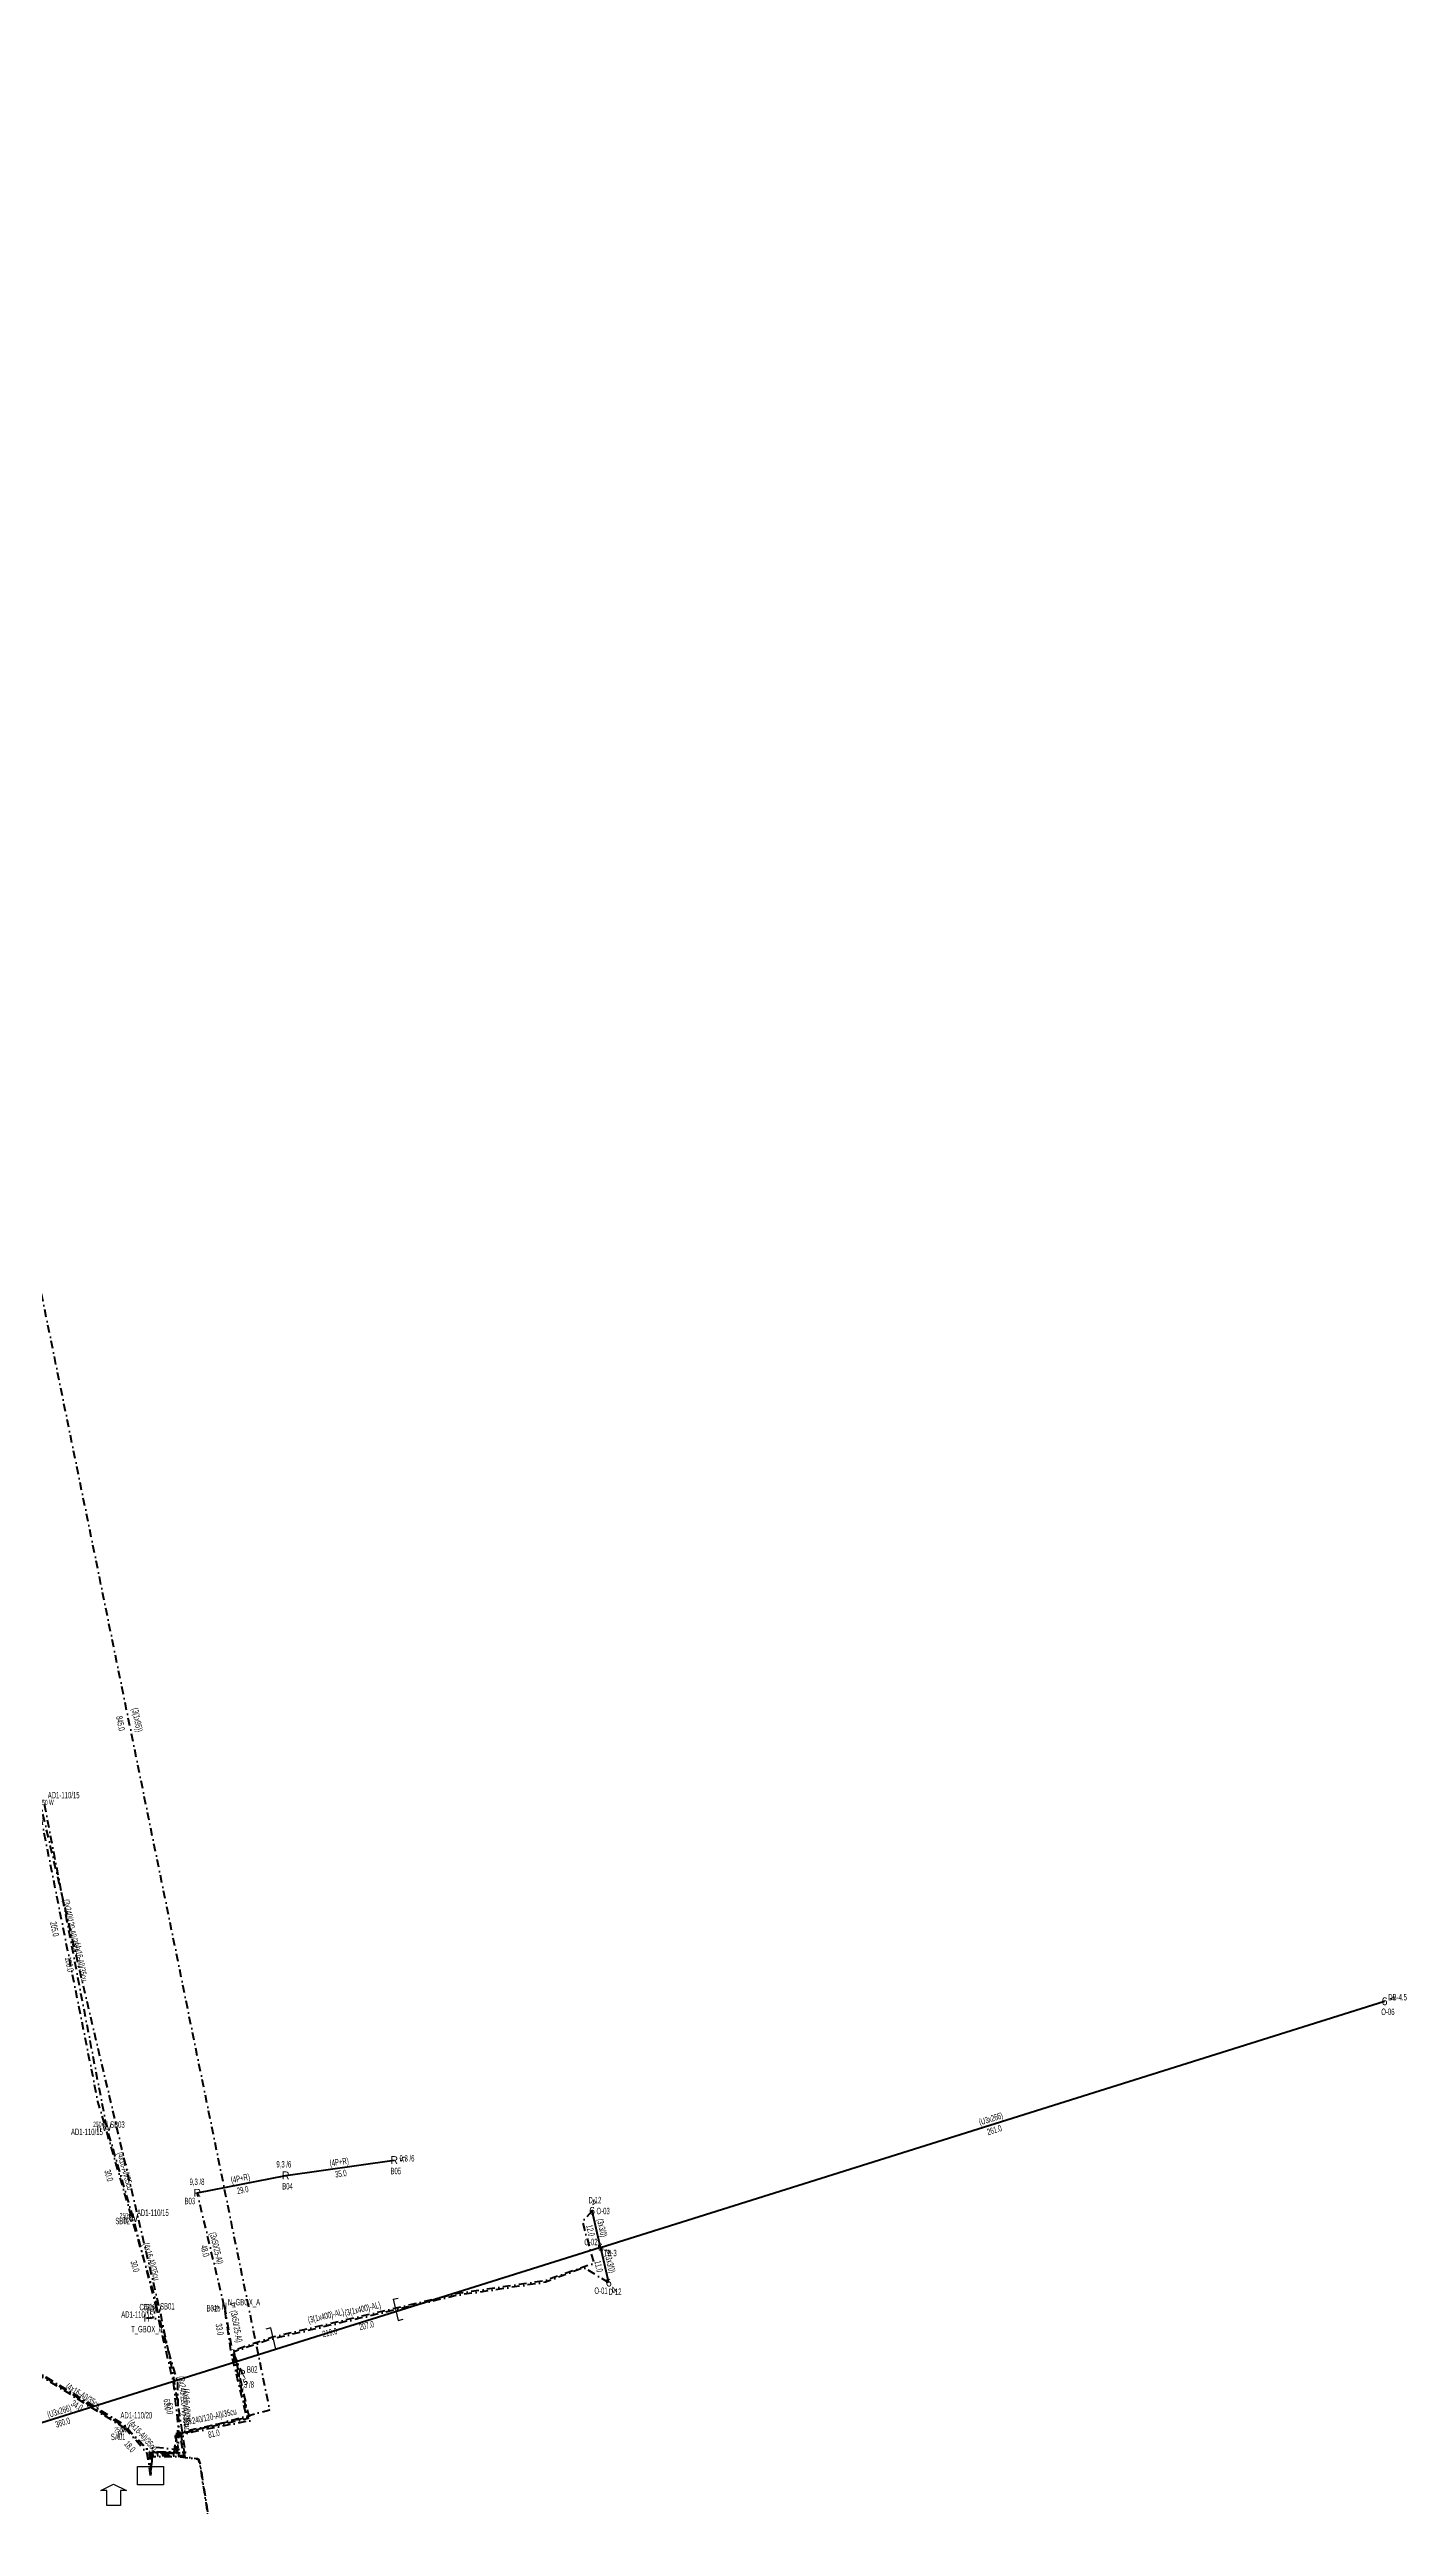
# Model space of a CAD drawing. Header units: millimetres. Extents: x 573825 to 575716, y 4090915 to 4092713.
# Drawn here: x 575285 to 575716, y 4091737 to 4092519 of the extents above; entities that cross this region are included whole.
import ezdxf
from ezdxf.enums import TextEntityAlignment as Align

# ---------------------------------------------------------------- set-up
doc = ezdxf.new("R2010")
doc.units = ezdxf.units.MM
doc.linetypes.add('DASHDOT', pattern=[5, 2.5, -1.25, 0, -1.25])
for name, color, linetype, lineweight in [('DIREK_AG_MEVCUT', 120, 'Continuous', 25), ('DIREK_AYD_MEVCUT', 190, 'Continuous', 25), ('DIREK_BOX_MEVCUT', 5, 'Continuous', 25), ('DIREK_ENH_MEVCUT', 6, 'Continuous', 25), ('HAT_AG_HAVAI_MEVCUT', 126, 'Continuous', 50), ('HAT_AYD_YERALTI_MEVCUT', 150, 'DASHDOT', 40), ('HAT_BOX_YERALTI_MEVCUT', 192, 'DASHDOT', 50), ('HAT_ENH_HAVAI_MEVCUT', 6, 'Continuous', 70), ('HAT_OG_YERALTI_MEVCUT', 48, 'DASHDOT', 70), ('TRAFO_MEVCUT', 5, 'Continuous', 30)]:
    doc.layers.add(name, color=color, linetype=linetype, lineweight=lineweight)
doc.layers.add('LAMBA_GUCU', color=4, linetype='Continuous')
doc.layers.add('NIA_OG', color=6, linetype='Continuous')
doc.styles.add('Direk', font='B_CAD')
doc.styles.get("Standard").update_dxf_attribs({"font": 'Arial'})

# ---------------------------------------------------------------- blocks, each defined once
blk = doc.blocks.new('OG_NIA', base_point=(-43.6726, 128.9236))
at = {"layer": 'NIA_OG'}
for p, q in [((-43.672618, 132.403582), (-45.232618, 132.403582)), ((-43.672618, 125.443582), (-45.232618, 125.443582)), ((-43.672618, 125.443582), (-43.672618, 132.403582))]:
    blk.add_line(p, q, dxfattribs=at)
blk = doc.blocks.new('MEV_BINA_KARE')
at = {"layer": 'TRAFO_MEVCUT', "linetype": 'Continuous'}
for p, q in [((-2.25, -2.25), (-2.25, 2.25)), ((-2.25, 2.25), (2.25, 2.25)), ((0, 1.8), (0, 2.7)), ((2.25, 2.25), (2.25, -2.25)), ((2.25, -2.25), (-2.25, -2.25))]:
    blk.add_line(p, q, dxfattribs=at)
blk = doc.blocks.new('MEV_DAPT')
at = {"layer": 'TRAFO_MEVCUT', "linetype": 'Continuous'}
for p, q in [((-3.4, 2), (0, 3.6)), ((-1.8, 2), (-3.4, 2)), ((-1.8, -2), (-1.8, 2)), ((0, 3.6), (3.4, 2)), ((3.4, 2), (1.8, 2)), ((1.8, 2), (1.8, -2)), ((1.8, -2), (-1.8, -2))]:
    blk.add_line(p, q, dxfattribs=at)

msp = doc.modelspace()

# ---------------------------------------------------------------- linework, layer by layer
at = {"layer": 'HAT_AG_HAVAI_MEVCUT'}
for p, q in [((575331.89, 4091837.166), (575360.02, 4091842.709)), ((575360.02, 4091842.709), (575394.526303, 4091847.582634))]:
    msp.add_line(p, q, dxfattribs=at)
at = {"layer": 'HAT_AYD_YERALTI_MEVCUT', "flags": 128}
for points in [[(575303.116, 4091858.071), (575283.040208, 4091962.283411)], [(575311.537812, 4091829.15231), (575303.116, 4091858.071)], [(575319.011539, 4091800.181584), (575311.537812, 4091829.15231)], [(575317.041, 4091747.275), (575317.32296, 4091754.646076), (575325.618598, 4091754.42777), (575326.091595, 4091760.540345), (575325.662389, 4091776.866869), (575319.011539, 4091800.181584)], [(575308.992, 4091762.262), (575280.27224, 4091780.055337)], [(575317.041, 4091747.275), (575316.01415, 4091754.329984), (575308.992, 4091762.262)]]:
    msp.add_lwpolyline(points, dxfattribs=at)
at = {"layer": 'HAT_BOX_YERALTI_MEVCUT', "flags": 128}
for points in [[(575315.782, 4091797.347), (575317.928655, 4091797.528837), (575319.018831, 4091802.03687), (575300.299674, 4091866.251519), (575278.155845, 4091976.920643), (575274.785, 4091994.624)], [(575340.491, 4091801.126), (575331.89, 4091837.166)], [(575317.041, 4091747.275), (575316.736058, 4091754.988599), (575308.373473, 4091763.597143), (575280.769828, 4091780.438595), (575269.148293, 4091776.195813), (575256.557617, 4091791.866414), (575235.726686, 4091819.023471), (575227.069875, 4091829.214799), (575219.322186, 4091825.771382), (575217.089, 4091830.322)], [(575317.041, 4091747.275), (575317.027674, 4091754.855305), (575325.286928, 4091754.673383), (575325.832694, 4091763.405634), (575324.346062, 4091776.833968), (575319.550953, 4091797.120869), (575315.782, 4091797.347)], [(575317.041, 4091747.275), (575316.770914, 4091754.973313), (575324.523585, 4091754.777398), (575325.447189, 4091760.85079), (575347.708394, 4091765.714917), (575342.714611, 4091786.028002), (575340.491, 4091801.126)], [(575340.491, 4091801.126), (575342.94741, 4091787.347334), (575346.122186, 4091779.671624)]]:
    msp.add_lwpolyline(points, dxfattribs=at)
at = {"layer": 'HAT_ENH_HAVAI_MEVCUT'}
for q in [(575709.405, 4091898.078), (575457.436, 4091831.447), (575116.971819, 4091712.07555), (575462.657, 4091808.618)]:
    msp.add_line((575460.10599, 4091819.808893), q, dxfattribs=at)
at = {"layer": 'HAT_OG_YERALTI_MEVCUT', "flags": 128}
for points in [[(575317.041, 4091747.275), (575317.638321, 4091756.36997), (575326.135929, 4091755.608991), (575324.867629, 4091760.048039), (575354.926331, 4091768.165157), (575265.439077, 4092205.819641), (575203.650875, 4092451.549977), (575245.344892, 4092487.86412), (575226.975996, 4092518.743199)], [(575317.041, 4091747.275), (575317.333342, 4091754.226138), (575328.306871, 4091753.658541), (575324.483675, 4091778.369915), (575319.980985, 4091800.042426), (575280.941017, 4091965.520055), (575264.786158, 4092051.876812), (575230.80467, 4092203.60147), (575217.624952, 4092245.606344), (575210.990224, 4092236.653458), (575183.663979, 4092188.265767), (575178.77986, 4092184.732575), (575166.205851, 4092183.381649), (575140.953917, 4092182.550309), (575095.168251, 4092182.558561), (575092.931, 4092177.29)], [(575317.041, 4091747.275), (575316.684433, 4091754.812355), (575309.021883, 4091762.616804), (575280.076414, 4091780.631106), (575269.284989, 4091776.554346), (575245.68401, 4091806.903497), (575227.20701, 4091829.746781), (575218.997533, 4091826.005754), (575213.48991, 4091830.785955), (575199.473326, 4091839.921998), (575187.62674, 4091845.013952), (575166.461543, 4091852.793592), (575146.509397, 4091857.573793), (575141.313526, 4091858.716885), (575133.623637, 4091858.301215), (575108.585, 4091863.202)], [(575457.436, 4091831.447), (575454.351856, 4091828.021806), (575457.979742, 4091814.740052), (575442.299894, 4091809.205988), (575414.779819, 4091805.156317), (575391.044834, 4091799.560763), (575355.785625, 4091791.273278), (575343.057278, 4091786.907517), (575348.073692, 4091765.376979), (575326.197188, 4091760.612788), (575327.400671, 4091754.399456), (575317.660853, 4091754.7633), (575317.041, 4091747.275)], [(575462.657, 4091808.618), (575454.85957, 4091813.421121), (575442.629288, 4091808.784805), (575424.803453, 4091806.066965), (575414.753702, 4091804.635804), (575355.397411, 4091790.660233), (575343.486875, 4091786.663409), (575348.073971, 4091767.019556), (575348.697475, 4091764.733373), (575326.688105, 4091760.379954), (575327.823298, 4091754.089095), (575317.559265, 4091754.562092), (575317.041, 4091747.275)], [(575317.041, 4091747.275), (575317.007016, 4091753.747228), (575325.777868, 4091753.50824), (575332.087145, 4091752.695682), (575332.735128, 4091750.639975), (575333.750274, 4091744.024868), (575336.173047, 4091729.02953), (575342.30332, 4091685.640941), (575344.347903, 4091659.352822), (575345.136742, 4091650.539369), (575344.771527, 4091631.232689), (575344.510216, 4091601.795562), (575344.248869, 4091588.682589), (575342.148644, 4091581.121781), (575339.368577, 4091570.313705), (575334.962349, 4091550.061038), (575333.177342, 4091533.326359), (575331.235299, 4091515.856268), (575330.237692, 4091499.054472), (575328.766096, 4091463.899583), (575328.347121, 4091451.58209), (575325.931863, 4091431.262417), (575322.666194, 4091405.840472), (575304.407467, 4091331.453034), (575307.513174, 4091314.77095), (575308.125461, 4091269.373687), (575314.333695, 4091224.234584), (575320.448767, 4091176.098711), (575320.271298, 4091162.078662), (575318.318827, 4091128.210397), (575310.562796, 4091012.678023), (575303.9751, 4090944.064931), (575346.742728, 4090939.833524)], [(575317.041, 4091747.275), (575317.184654, 4091753.311192), (575325.448851, 4091753.34226), (575332.313989, 4091752.514342), (575332.865499, 4091750.639207), (575333.159638, 4091748.672154), (575333.838904, 4091744.428044), (575334.940245, 4091737.190251), (575336.610046, 4091726.167681), (575342.408524, 4091686.817524), (575343.619341, 4091675.391641), (575345.562702, 4091651.107359), (575344.655307, 4091589.180883), (575357.038235, 4091585.364851), (575361.017567, 4091577.320142), (575371.425485, 4091568.217098), (575405.076949, 4091549.656217), (575409.04676, 4091555.586361)]]:
    msp.add_lwpolyline(points, dxfattribs=at)

# ---------------------------------------------------------------- block references
at = {"layer": 'NIA_OG'}
for p, rotation in [((575394.996583, 4091799.983947), 193.249103), ((575356.061269, 4091790.81654), 13.249103)]:
    msp.add_blockref('OG_NIA', p, dxfattribs=dict(at, rotation=rotation))
at = {"layer": 'TRAFO_MEVCUT', "linetype": 'ByBlock'}
for name, p, xscale, yscale in [('MEV_BINA_KARE', (575317.041, 4091747.275), 1.85, 1.3), ('MEV_BINA_KARE', (575317.041, 4091747.275), 1.85, 1.3), ('MEV_DAPT', (575305.296614, 4091740.179413), 1.199999999999999, 1.199999999999999), ('MEV_DAPT', (575305.296614, 4091740.179413), 1.199999999999999, 1.199999999999999)]:
    msp.add_blockref(name, p, dxfattribs=dict(at, xscale=xscale, yscale=yscale))

# ---------------------------------------------------------------- texts
at = {"layer": 'DIREK_AG_MEVCUT', "width": 0.53}
for s, p in [('9,3 /6', (575359.420079, 4091846.258486)), ('B05', (575395.015782, 4091844.11703)), ('9,3 /6', (575398.579207, 4091848.155062)), ('B03', (575329.536041, 4091834.57585)), ('9,3 /8', (575331.806472, 4091840.679279)), ('B04', (575360.603284, 4091839.257945)), ('B02', (575349.35645, 4091781.009359)), ('9,3 /8', (575347.547638, 4091776.225284))]:
    msp.add_text(s, height=2.05, dxfattribs=at).set_placement(p, align=Align.MIDDLE_CENTER)
at = {"layer": 'DIREK_AG_MEVCUT', "style": 'Direk'}
for p in [(575360.02, 4091842.709), (575394.526303, 4091847.582634), (575331.89, 4091837.166), (575346.122186, 4091779.671624)]:
    msp.add_text('R', height=2.5, dxfattribs=at).set_placement(p, align=Align.MIDDLE_CENTER)
at = {"layer": 'DIREK_AG_MEVCUT', "color": 32, "style": 'Direk'}
for rotation, p in [(458.039221, (575397.298786, 4091847.974217)), (382.470641, (575347.192374, 4091777.084213))]:
    msp.add_text('5', height=2, rotation=rotation, dxfattribs=at).set_placement(p, align=Align.MIDDLE_CENTER)
at = {"layer": 'DIREK_AYD_MEVCUT', "width": 0.53}
for s, p in [('AD1-110/15', (575289.415739, 4091963.606209)), ('SB03', (575306.518288, 4091858.892242)), ('AD1-110/15', (575296.807589, 4091856.54828)), ('SB02', (575308.162687, 4091828.225741)), ('AD1-110/15', (575317.772842, 4091830.864007)), ('AD1-110/15', (575312.769671, 4091798.486464)), ('SB01', (575322.3892, 4091801.098864)), ('AD1-110/20', (575312.523047, 4091766.450645)), ('SA01', (575306.736117, 4091759.585997))]:
    msp.add_text(s, height=2.05, dxfattribs=at).set_placement(p, align=Align.MIDDLE_CENTER)
at = {"layer": 'DIREK_AYD_MEVCUT', "color": 40, "style": 'Direk'}
for p in [(575300.685794, 4091857.484399), (575309.127008, 4091828.490475), (575316.598923, 4091799.526384), (575307.380655, 4091760.350569)]:
    msp.add_text('h', height=2, dxfattribs=at).set_placement(p, align=Align.MIDDLE_CENTER)
at = {"layer": 'DIREK_AYD_MEVCUT', "style": 'Direk'}
for p in [(575303.116, 4091858.071), (575311.537812, 4091829.15231), (575319.011539, 4091800.181584), (575308.992, 4091762.262)]:
    msp.add_text('W', height=2.5, dxfattribs=at).set_placement(p, align=Align.MIDDLE_CENTER)
at = {"layer": 'DIREK_BOX_MEVCUT', "width": 0.53}
for s, p in [('N_GBOX_A', (575346.763052, 4091802.432356)), ('C01b', (575315.782, 4091800.847)), ('B01b', (575337.054149, 4091800.46414)), ('T_GBOX_A', (575315.866112, 4091793.847))]:
    msp.add_text(s, height=2.05, dxfattribs=at).set_placement(p, align=Align.MIDDLE_CENTER)
at = {"layer": 'DIREK_BOX_MEVCUT', "style": 'Direk', "width": 0.8}
for p in [(575315.782, 4091797.347), (575340.491, 4091801.126)]:
    msp.add_text('H', height=2.25, dxfattribs=at).set_placement(p, align=Align.MIDDLE_CENTER)
at = {"layer": 'DIREK_BOX_MEVCUT', "color": 32, "style": 'Direk'}
for s, rotation, p in [('5', 280.900431, (575337.74152, 4091800.596512)), ('4', 101.76547, (575343.232173, 4091801.696937))]:
    msp.add_text(s, height=2, rotation=rotation, dxfattribs=at).set_placement(p, align=Align.MIDDLE_CENTER)
at = {"layer": 'DIREK_ENH_MEVCUT', "style": 'Direk'}
for p in [(575709.405, 4091898.078), (575457.436, 4091831.447)]:
    msp.add_text('6', height=2.5, dxfattribs=at).set_placement(p, align=Align.MIDDLE_CENTER)
at = {"layer": 'DIREK_ENH_MEVCUT', "color": 32, "style": 'Direk'}
for rotation, p in [(467.430033, (575712.076434, 4091898.916715)), (165.460148, (575458.138949, 4091834.157325)), (420.135707, (575462.534171, 4091818.41464)), (395.604412, (575464.28712, 4091806.341443))]:
    msp.add_text('4', height=2, rotation=rotation, dxfattribs=at).set_placement(p, align=Align.MIDDLE_CENTER)
at = {"layer": 'DIREK_ENH_MEVCUT', "width": 0.53}
for s, p in [('DB-4.5', (575713.540884, 4091899.376489)), ('O-06', (575710.453393, 4091894.738708)), ('D-12', (575458.324044, 4091834.870984)), ('O-03', (575460.935651, 4091831.397559)), ('O-02', (575457.069544, 4091821.549581)), ('TB-3', (575463.196039, 4091818.034597)), ('O-01', (575460.269377, 4091806.058848)), ('D-12', (575464.724142, 4091805.731116))]:
    msp.add_text(s, height=2.05, dxfattribs=at).set_placement(p, align=Align.MIDDLE_CENTER)
at = {"layer": 'DIREK_ENH_MEVCUT', "style": 'Direk'}
for rotation, p in [(12.385042, (575460.10599, 4091819.808893)), (10.71109, (575462.657, 4091808.618))]:
    msp.add_text('6', height=2.5, rotation=rotation, dxfattribs=at).set_placement(p, align=Align.MIDDLE_CENTER)
at = {"layer": 'HAT_AG_HAVAI_MEVCUT', "lineweight": 30, "width": 0.53}
for rotation, p in [(11.147287, (575345.790668, 4091840.771463, 287680.01)), (8.039221, (575377.154278, 4091845.987464, 287697.263152))]:
    msp.add_text('(4P+R)', height=2.05, rotation=rotation, dxfattribs=at).set_placement(p, align=Align.CENTER)
for s, rotation, p in [('35.0', 8.039221, (575377.392025, 4091844.30417, 287697.263152)), ('29.0', 11.147287, (575346.119332, 4091839.103537, 287680.01))]:
    msp.add_text(s, height=2.05, rotation=rotation, dxfattribs=at).set_placement(p, align=Align.TOP_CENTER)
at = {"layer": 'HAT_AYD_YERALTI_MEVCUT', "lineweight": 30, "width": 0.53}
for rotation, p in [(280.904053, (575293.912757, 4091910.337996)), (285.708679, (575308.048159, 4091843.875962)), (286.517723, (575316.374536, 4091815.053204)), (328.219701, (575295.079784, 4091771.881231)), (271.505897, (575327.576405, 4091768.748283)), (311.519144, (575313.775906, 4091759.42276))]:
    msp.add_text('(4x16-Al)/35cu', height=2.05, rotation=rotation, dxfattribs=at).set_placement(p, align=Align.CENTER)
for s, rotation, p in [('106.0', 280.904053, (575292.24345, 4091910.016415)), ('30.0', 285.708679, (575304.775146, 4091842.955425)), ('30.0', 286.517723, (575313.114847, 4091814.086543)), ('34.0', 328.219701, (575294.184456, 4091770.436106)), ('62.0', 271.505897, (575324.177579, 4091768.658932)), ('18.0', 311.519144, (575311.23021, 4091757.169002))]:
    msp.add_text(s, height=2.05, rotation=rotation, dxfattribs=at).set_placement(p, align=Align.TOP_CENTER)
at = {"layer": 'HAT_BOX_YERALTI_MEVCUT', "lineweight": 30, "width": 0.53}
for s, rotation, p in [('(3x240/120-Al)/35cu', 281.314913, (575290.894718, 4091921.919623)), ('(3x50/25-Al)', 283.422655, (575337.017282, 4091819.343313)), ('(3x50/25-Al)', 280.10672, (575343.393053, 4091794.534798)), ('(3x240/120-Al)/35cu', 276.317408, (575326.779055, 4091770.306863)), ('(3x240/120-Al)/35cu', 12.325548, (575336.214899, 4091764.943669))]:
    msp.add_text(s, height=2.05, rotation=rotation, dxfattribs=at).set_placement(p, align=Align.CENTER)
for s, rotation, p in [('205.0', 281.314913, (575287.560801, 4091921.252539)), ('48.0', 283.422655, (575335.363718, 4091818.948687)), ('33.0', 280.10672, (575340.045812, 4091793.938159)), ('63.0', 276.317408, (575323.399701, 4091769.93274)), ('81.0', 12.325548, (575336.940684, 4091761.622038))]:
    msp.add_text(s, height=2.05, rotation=rotation, dxfattribs=at).set_placement(p, align=Align.TOP_CENTER)
at = {"layer": 'HAT_ENH_HAVAI_MEVCUT', "lineweight": 30, "width": 0.53}
for s, rotation, p in [('(U3x266)', 17.430033, (575584.500885, 4091859.754417, 287854.7025)), ('(3x3/0)', 282.921085, (575459.599472, 4091825.818014, 287728.718)), ('(3x3/0)', 282.841382, (575462.210236, 4091814.402361, 287731.3285)), ('(U3x266)', 377.430649, (575288.284286, 4091766.753189, 287558.48591))]:
    msp.add_text(s, height=2.05, rotation=rotation, dxfattribs=at).set_placement(p, align=Align.CENTER)
for s, rotation, p in [('261.0', 17.430033, (575585.010105, 4091858.132475, 287854.7025)), ('12.0', 282.921085, (575457.942518, 4091825.437879, 287728.718)), ('11.0', 282.841382, (575460.552754, 4091814.024531, 287731.3285)), ('360.0', 377.430649, (575288.793523, 4091765.131253, 287558.48591))]:
    msp.add_text(s, height=2.05, rotation=rotation, dxfattribs=at).set_placement(p, align=Align.TOP_CENTER)
at = {"layer": 'HAT_OG_YERALTI_MEVCUT', "lineweight": 30, "width": 0.53}
for s, rotation, p in [('845.0', 281.555986, (575308.517164, 4091986.651846)), ('207.0', 373.249103, (575385.465171, 4091795.993268)), ('219.0', 373.22697, (575373.804205, 4091793.762119))]:
    msp.add_text(s, height=2.05, rotation=rotation, dxfattribs=at).set_placement(p, align=Align.TOP_CENTER)
for s, rotation, p in [('(3(1x95))', 281.555986, (575311.848244, 4091987.332952)), ('(3(1x400)-AL)', 373.22697, (575373.026254, 4091797.071922)), ('(3(1x400)-AL)', 373.249103, (575384.685942, 4091799.30277))]:
    msp.add_text(s, height=2.05, rotation=rotation, dxfattribs=at).set_placement(p, align=Align.CENTER)
at = {"layer": 'LAMBA_GUCU', "width": 0.55}
for p in [(575283.958619, 4091961.302649), (575301.096321, 4091858.951504), (575309.537534, 4091829.95758), (575317.00945, 4091800.993489), (575307.791181, 4091761.817675)]:
    msp.add_text('250 W', height=1.65, dxfattribs=at).set_placement(p, align=Align.MIDDLE_CENTER)

doc.saveas('drawing.dxf')
